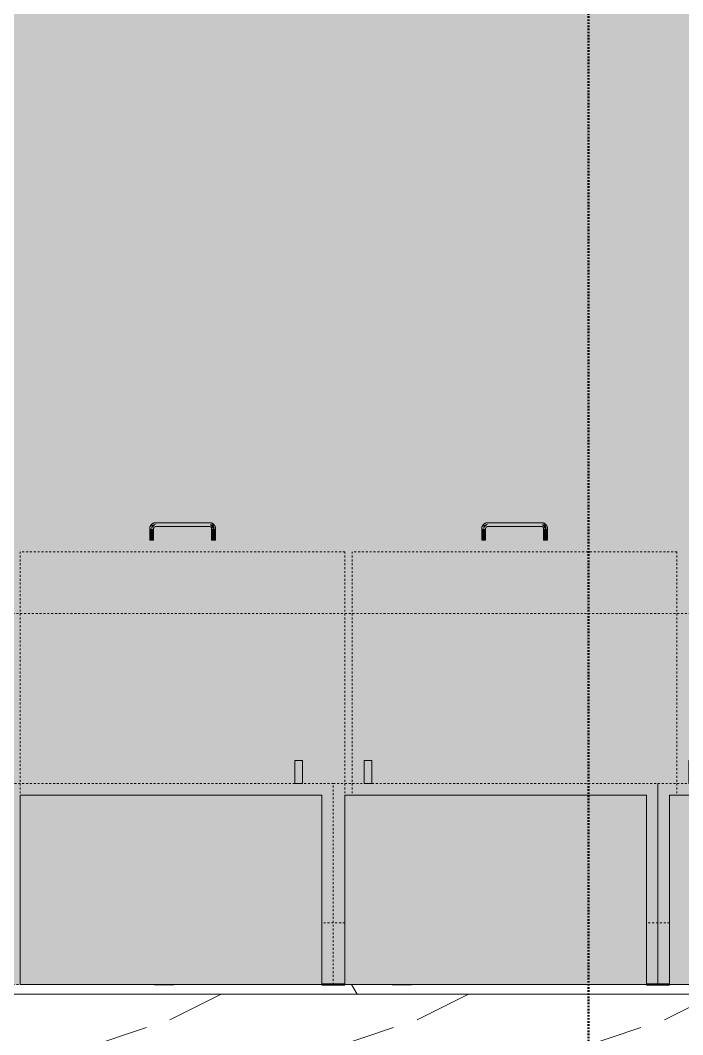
# Model space of a CAD drawing. Header units: inches. Extents: x -4218 to -1814, y 9706 to 12426.
# Drawn here: x -2136 to -2093.2, y 11854.7 to 11920.3 of the extents above; entities that cross this region are included whole.
import ezdxf

# ---------------------------------------------------------------- set-up
doc = ezdxf.new("R2010")
doc.units = ezdxf.units.IN
doc.header["$MEASUREMENT"] = 0
doc.linetypes.add('Dash', pattern=[0.25, 0.125, -0.125])
doc.linetypes.add('Dash 1_16_', pattern=[0.125, 0.0625, -0.0625])
for name, color, linetype, lineweight in [('0-1', 7, 'Continuous', 5), ('0-2', 10, 'Continuous', 13), ('A-AREA-PATT-2', 9, 'Continuous', 9), ('A-WALL-2', 250, 'Continuous', 50), ('A-WALL-3', 10, 'Continuous', 13), ('A-WALL-PATT-1', 7, 'Continuous', 9), ('A-WALL-PATT-2', 253, 'Continuous', 9), ('C-PROP-LINE-2', 91, 'Dash 1_16_', 50), ('Q-CASE', 31, 'Continuous', 9), ('Q-CASE-1', 9, 'Continuous', 9), ('Q-CASE-3', 7, 'Continuous', 9), ('Q-CASE-4', 7, 'Dash', 9), ('Q-CASE-HDLN-1', 7, 'Dash', 9), ('Q-CASE-HDLN-2', 31, 'Continuous', 9)]:
    doc.layers.add(name, color=color, linetype=linetype, lineweight=lineweight)

# ---------------------------------------------------------------- blocks, each defined once
blk = doc.blocks.new('OD_CW_Countertop - OD_CW_Countertop-2374979-FLOOR PLAN - 3RD FLOOR')
at = {"layer": 'Q-CASE-HDLN-1'}
blk.add_line((67.238, 0), (126.965, 0), dxfattribs=at)
blk = doc.blocks.new('Drawer_Base_Cabinet_3_drawer_12205 - 21_-V114-FLOOR PLAN - 3RD FLOOR')
at = {"layer": 'Q-CASE'}
for points in [[(-1.262, 25.5), (-1.012, 25.75), (-1.012, 25.813), (-1.286, 25.72), (-1.295, 25.5)], [(-1.012, 25.625), (2.488, 25.662), (2.488, 25.875), (-1.012, 25.838), (-1.012, 25.629)], [(2.738, 25.5), (2.8, 25.5), (2.738, 25.768), (2.488, 25.782), (2.516, 25.717), (2.705, 25.5)], [(-1.351, 24.75), (-1.142, 24.75), (-1.174, 25.5), (-1.383, 25.5), (-1.371, 24.75)], [(2.858, 24.75), (2.826, 25.5), (2.617, 25.5), (2.649, 24.75), (2.846, 24.75)]]:
    blk.add_hatch(color=256, dxfattribs=at).paths.add_polyline_path(points, flags=0)
at = {"layer": 'Q-CASE-HDLN-1'}
for p, q in [((11.238, 24), (-9.762, 24)), ((-9.762, 24), (-9.762, 8.25)), ((11.238, 24), (11.238, 8.25)), ((11.238, 0), (9.738, 0))]:
    blk.add_line(p, q, dxfattribs=at)
at = {"layer": 'Q-CASE-HDLN-2'}
for p, q in [((2.488, 25.875), (-1.012, 25.875)), ((-1.012, 25.625), (2.488, 25.625)), ((-1.387, 25.5), (-1.387, 24.75)), ((-1.387, 25.5), (-1.387, 24.75)), ((-1.387, 25.5), (-1.387, 24.75)), ((-1.137, 24.75), (-1.137, 25.5)), ((-1.137, 24.75), (-1.137, 25.5)), ((-1.137, 24.75), (-1.137, 25.5)), ((2.613, 25.5), (2.613, 24.75)), ((2.613, 25.5), (2.613, 24.75)), ((2.613, 25.5), (2.613, 24.75)), ((2.863, 24.75), (2.863, 25.5)), ((2.863, 24.75), (2.863, 25.5)), ((2.863, 24.75), (2.863, 25.5)), ((-1.387, 24.75), (-1.383, 24.75)), ((-1.383, 24.75), (-1.387, 24.75)), ((-1.387, 24.75), (-1.383, 24.75)), ((-1.383, 24.75), (-1.387, 24.75)), ((-1.387, 24.75), (-1.383, 24.75)), ((-1.137, 24.75), (-1.387, 24.75)), ((-1.142, 24.75), (-1.137, 24.75)), ((-1.137, 24.75), (-1.142, 24.75)), ((-1.142, 24.75), (-1.137, 24.75)), ((-1.137, 24.75), (-1.142, 24.75)), ((-1.142, 24.75), (-1.137, 24.75)), ((2.617, 24.75), (2.613, 24.75)), ((2.613, 24.75), (2.617, 24.75)), ((2.617, 24.75), (2.613, 24.75)), ((2.613, 24.75), (2.617, 24.75)), ((2.863, 24.75), (2.613, 24.75)), ((2.613, 24.75), (2.617, 24.75)), ((2.863, 24.75), (2.858, 24.75)), ((2.858, 24.75), (2.863, 24.75)), ((2.863, 24.75), (2.858, 24.75)), ((2.858, 24.75), (2.863, 24.75)), ((2.858, 24.75), (2.863, 24.75))]:
    blk.add_line(p, q, dxfattribs=at)
at = {"layer": 'Q-CASE-HDLN-2', "flags": 128}
for points in [[(-1.012, 25.875), (-1.027, 25.875), (-1.042, 25.874), (-1.057, 25.872), (-1.072, 25.87), (-1.087, 25.868), (-1.101, 25.864), (-1.116, 25.86), (-1.13, 25.856), (-1.144, 25.851), (-1.158, 25.845), (-1.172, 25.839), (-1.185, 25.833), (-1.199, 25.825), (-1.211, 25.818), (-1.224, 25.81), (-1.236, 25.801), (-1.248, 25.792), (-1.26, 25.782), (-1.271, 25.772), (-1.281, 25.761), (-1.292, 25.75), (-1.301, 25.739), (-1.311, 25.727), (-1.319, 25.715), (-1.328, 25.703), (-1.336, 25.69), (-1.343, 25.677), (-1.35, 25.663), (-1.356, 25.65), (-1.362, 25.636), (-1.367, 25.622), (-1.372, 25.608), (-1.376, 25.593), (-1.379, 25.578), (-1.382, 25.564), (-1.384, 25.549), (-1.386, 25.534), (-1.387, 25.519), (-1.387, 25.504), (-1.387, 25.5)], [(-1.292, 25.75), (-1.301, 25.739), (-1.311, 25.727), (-1.319, 25.715), (-1.328, 25.703), (-1.336, 25.69), (-1.343, 25.677), (-1.35, 25.663), (-1.356, 25.65), (-1.362, 25.636), (-1.367, 25.622), (-1.372, 25.608), (-1.376, 25.593), (-1.379, 25.578), (-1.382, 25.564), (-1.384, 25.549), (-1.386, 25.534), (-1.387, 25.519), (-1.387, 25.504), (-1.387, 25.5)], [(-1.292, 25.75), (-1.301, 25.739), (-1.311, 25.727), (-1.319, 25.715), (-1.328, 25.703), (-1.336, 25.69), (-1.343, 25.677), (-1.35, 25.663), (-1.356, 25.65), (-1.362, 25.636), (-1.367, 25.622), (-1.372, 25.608), (-1.376, 25.593), (-1.379, 25.578), (-1.382, 25.564), (-1.384, 25.549), (-1.386, 25.534), (-1.387, 25.519), (-1.387, 25.504), (-1.387, 25.5)], [(-1.012, 25.875), (-1.027, 25.875), (-1.042, 25.874), (-1.057, 25.872), (-1.072, 25.87), (-1.087, 25.868), (-1.101, 25.864), (-1.116, 25.86), (-1.13, 25.856), (-1.144, 25.851), (-1.158, 25.845), (-1.172, 25.839), (-1.185, 25.833), (-1.199, 25.825), (-1.211, 25.818), (-1.224, 25.81), (-1.236, 25.801), (-1.248, 25.792), (-1.26, 25.782), (-1.271, 25.772)], [(-1.012, 25.875), (-1.027, 25.875), (-1.042, 25.874), (-1.057, 25.872), (-1.072, 25.87), (-1.087, 25.868), (-1.101, 25.864), (-1.116, 25.86), (-1.13, 25.856), (-1.144, 25.851), (-1.158, 25.845), (-1.172, 25.839), (-1.185, 25.833), (-1.199, 25.825), (-1.211, 25.818), (-1.224, 25.81), (-1.236, 25.801), (-1.248, 25.792), (-1.26, 25.782), (-1.271, 25.772)], [(-1.137, 25.5), (-1.137, 25.505), (-1.137, 25.51), (-1.136, 25.515), (-1.136, 25.52), (-1.135, 25.525), (-1.134, 25.53), (-1.132, 25.535), (-1.131, 25.539), (-1.129, 25.544), (-1.127, 25.549), (-1.125, 25.553), (-1.123, 25.558), (-1.121, 25.562), (-1.118, 25.566), (-1.115, 25.571), (-1.113, 25.575), (-1.109, 25.579), (-1.106, 25.582), (-1.103, 25.586), (-1.099, 25.59), (-1.096, 25.593), (-1.092, 25.596), (-1.088, 25.599), (-1.084, 25.602), (-1.08, 25.605), (-1.076, 25.608), (-1.071, 25.61), (-1.067, 25.613), (-1.062, 25.615), (-1.058, 25.617), (-1.053, 25.618), (-1.048, 25.62), (-1.043, 25.621), (-1.038, 25.622), (-1.034, 25.623), (-1.029, 25.624), (-1.024, 25.624), (-1.019, 25.625), (-1.014, 25.625)], [(-1.137, 25.5), (-1.137, 25.505), (-1.137, 25.51), (-1.136, 25.515), (-1.136, 25.52), (-1.135, 25.525), (-1.134, 25.53), (-1.132, 25.535), (-1.131, 25.539), (-1.129, 25.544), (-1.127, 25.549), (-1.125, 25.553), (-1.123, 25.558), (-1.121, 25.562), (-1.118, 25.566), (-1.115, 25.571), (-1.113, 25.575), (-1.109, 25.579), (-1.106, 25.582), (-1.103, 25.586), (-1.099, 25.59), (-1.096, 25.593), (-1.092, 25.596), (-1.088, 25.599), (-1.084, 25.602), (-1.08, 25.605), (-1.076, 25.608), (-1.071, 25.61), (-1.067, 25.613), (-1.062, 25.615), (-1.058, 25.617), (-1.053, 25.618), (-1.048, 25.62), (-1.043, 25.621), (-1.038, 25.622), (-1.034, 25.623), (-1.029, 25.624), (-1.024, 25.624), (-1.019, 25.625), (-1.014, 25.625)], [(-1.137, 25.5), (-1.137, 25.505), (-1.137, 25.51), (-1.136, 25.515), (-1.136, 25.52), (-1.135, 25.525), (-1.134, 25.53), (-1.132, 25.535), (-1.131, 25.539), (-1.129, 25.544), (-1.127, 25.549), (-1.125, 25.553), (-1.123, 25.558), (-1.121, 25.562), (-1.118, 25.566), (-1.115, 25.571), (-1.113, 25.575), (-1.109, 25.579), (-1.106, 25.582), (-1.103, 25.586), (-1.099, 25.59), (-1.096, 25.593), (-1.092, 25.596), (-1.088, 25.599), (-1.084, 25.602), (-1.08, 25.605), (-1.076, 25.608), (-1.071, 25.61), (-1.067, 25.613), (-1.062, 25.615), (-1.058, 25.617), (-1.053, 25.618), (-1.048, 25.62), (-1.043, 25.621), (-1.038, 25.622), (-1.034, 25.623), (-1.029, 25.624), (-1.024, 25.624), (-1.019, 25.625), (-1.014, 25.625), (-1.012, 25.625)], [(2.738, 25.779), (2.727, 25.789), (2.715, 25.798), (2.703, 25.807), (2.69, 25.816), (2.678, 25.823), (2.664, 25.831), (2.651, 25.838), (2.637, 25.844), (2.624, 25.85), (2.61, 25.855), (2.595, 25.859), (2.581, 25.863), (2.566, 25.867), (2.551, 25.87), (2.537, 25.872), (2.522, 25.873), (2.507, 25.875), (2.492, 25.875), (2.488, 25.875)], [(2.738, 25.779), (2.727, 25.789), (2.715, 25.798), (2.703, 25.807), (2.69, 25.816), (2.678, 25.823), (2.664, 25.831), (2.651, 25.838), (2.637, 25.844), (2.624, 25.85), (2.61, 25.855), (2.595, 25.859), (2.581, 25.863), (2.566, 25.867), (2.551, 25.87), (2.537, 25.872), (2.522, 25.873), (2.507, 25.875), (2.492, 25.875), (2.488, 25.875)], [(2.863, 25.5), (2.862, 25.515), (2.862, 25.53), (2.86, 25.545), (2.858, 25.56), (2.855, 25.575), (2.852, 25.589), (2.848, 25.604), (2.844, 25.618), (2.839, 25.632), (2.833, 25.646), (2.827, 25.66), (2.82, 25.673), (2.813, 25.686), (2.805, 25.699), (2.797, 25.712), (2.788, 25.724), (2.779, 25.736), (2.77, 25.747), (2.76, 25.758), (2.749, 25.769), (2.738, 25.779), (2.727, 25.789), (2.715, 25.798), (2.703, 25.807), (2.69, 25.816), (2.678, 25.823), (2.664, 25.831), (2.651, 25.838), (2.637, 25.844), (2.624, 25.85), (2.61, 25.855), (2.595, 25.859), (2.581, 25.863), (2.566, 25.867), (2.551, 25.87), (2.537, 25.872), (2.522, 25.873), (2.507, 25.875), (2.492, 25.875), (2.488, 25.875)], [(2.488, 25.625), (2.493, 25.625), (2.498, 25.625), (2.503, 25.624), (2.508, 25.623), (2.513, 25.623), (2.517, 25.621), (2.522, 25.62), (2.527, 25.619), (2.532, 25.617), (2.536, 25.615), (2.541, 25.613), (2.545, 25.611), (2.55, 25.608), (2.554, 25.606), (2.558, 25.603), (2.562, 25.6), (2.566, 25.597), (2.57, 25.594), (2.574, 25.591), (2.577, 25.587), (2.581, 25.583), (2.584, 25.58), (2.587, 25.576), (2.59, 25.572), (2.593, 25.568), (2.596, 25.563), (2.598, 25.559), (2.6, 25.554), (2.602, 25.55), (2.604, 25.545), (2.606, 25.541), (2.607, 25.536), (2.609, 25.531), (2.61, 25.526), (2.611, 25.521), (2.612, 25.516), (2.612, 25.511), (2.613, 25.506), (2.613, 25.501), (2.613, 25.5)], [(2.488, 25.625), (2.493, 25.625), (2.498, 25.625), (2.503, 25.624), (2.508, 25.623), (2.513, 25.623), (2.517, 25.621), (2.522, 25.62), (2.527, 25.619), (2.532, 25.617), (2.536, 25.615), (2.541, 25.613), (2.545, 25.611), (2.55, 25.608), (2.554, 25.606), (2.558, 25.603), (2.562, 25.6), (2.566, 25.597), (2.57, 25.594), (2.574, 25.591), (2.577, 25.587), (2.581, 25.583), (2.584, 25.58), (2.587, 25.576), (2.59, 25.572), (2.593, 25.568), (2.596, 25.563), (2.598, 25.559), (2.6, 25.554), (2.602, 25.55), (2.604, 25.545), (2.606, 25.541), (2.607, 25.536), (2.609, 25.531), (2.61, 25.526), (2.611, 25.521), (2.612, 25.516), (2.612, 25.511), (2.613, 25.506), (2.613, 25.501), (2.613, 25.5)], [(2.488, 25.625), (2.493, 25.625), (2.498, 25.625), (2.503, 25.624), (2.508, 25.623), (2.513, 25.623), (2.517, 25.621), (2.522, 25.62), (2.527, 25.619), (2.532, 25.617), (2.536, 25.615), (2.541, 25.613), (2.545, 25.611), (2.55, 25.608), (2.554, 25.606), (2.558, 25.603), (2.562, 25.6), (2.566, 25.597), (2.57, 25.594), (2.574, 25.591), (2.577, 25.587), (2.581, 25.583), (2.584, 25.58), (2.587, 25.576), (2.59, 25.572), (2.593, 25.568), (2.596, 25.563), (2.598, 25.559), (2.6, 25.554), (2.602, 25.55), (2.604, 25.545), (2.606, 25.541), (2.607, 25.536), (2.609, 25.531), (2.61, 25.526), (2.611, 25.521), (2.612, 25.516), (2.612, 25.511), (2.613, 25.506), (2.613, 25.501), (2.613, 25.5)], [(2.863, 25.5), (2.862, 25.515), (2.862, 25.53), (2.86, 25.545), (2.858, 25.56), (2.855, 25.575), (2.852, 25.589), (2.848, 25.604), (2.844, 25.618), (2.839, 25.632), (2.833, 25.646), (2.827, 25.66), (2.82, 25.673), (2.813, 25.686), (2.805, 25.699), (2.797, 25.712), (2.788, 25.724), (2.779, 25.736), (2.77, 25.747), (2.76, 25.758)], [(2.863, 25.5), (2.862, 25.515), (2.862, 25.53), (2.86, 25.545), (2.858, 25.56), (2.855, 25.575), (2.852, 25.589), (2.848, 25.604), (2.844, 25.618), (2.839, 25.632), (2.833, 25.646), (2.827, 25.66), (2.82, 25.673), (2.813, 25.686), (2.805, 25.699), (2.797, 25.712), (2.788, 25.724), (2.779, 25.736), (2.77, 25.747), (2.76, 25.758)]]:
    blk.add_lwpolyline(points, dxfattribs=at)
blk = doc.blocks.new('Drawer_Base_Cabinet_3_drawer_12205 - 21_-V116-FLOOR PLAN - 3RD FLOOR')
at = {"layer": 'Q-CASE'}
for points in [[(-1.262, 25.5), (-1.012, 25.75), (-1.012, 25.813), (-1.286, 25.72), (-1.295, 25.5)], [(2.488, 25.625), (2.488, 25.875), (-1.012, 25.838), (-1.012, 25.625), (-0.283, 25.625)], [(2.705, 25.5), (2.8, 25.5), (2.738, 25.768), (2.488, 25.782), (2.516, 25.717), (2.675, 25.535)], [(-1.2, 24.75), (-1.142, 24.75), (-1.174, 25.5), (-1.383, 25.5), (-1.351, 24.75), (-1.23, 24.75)], [(2.858, 24.75), (2.826, 25.5), (2.617, 25.5), (2.649, 24.75), (2.846, 24.75)]]:
    blk.add_hatch(color=256, dxfattribs=at).paths.add_polyline_path(points, flags=0)
at = {"layer": 'Q-CASE-HDLN-1'}
for p, q in [((11.238, 24), (-9.762, 24)), ((-9.762, 24), (-9.762, 8.25)), ((11.238, 24), (11.238, 8.25)), ((10.761, 0), (9.261, 0))]:
    blk.add_line(p, q, dxfattribs=at)
at = {"layer": 'Q-CASE-HDLN-2'}
for p, q in [((2.488, 25.875), (-1.012, 25.875)), ((-1.012, 25.625), (2.488, 25.625)), ((-1.387, 25.5), (-1.387, 24.75)), ((-1.387, 25.5), (-1.387, 24.75)), ((-1.387, 25.5), (-1.387, 24.75)), ((-1.137, 24.75), (-1.137, 25.5)), ((-1.137, 24.75), (-1.137, 25.5)), ((-1.137, 24.75), (-1.137, 25.5)), ((2.613, 25.5), (2.613, 24.75)), ((2.613, 25.5), (2.613, 24.75)), ((2.613, 25.5), (2.613, 24.75)), ((2.863, 24.75), (2.863, 25.5)), ((2.863, 24.75), (2.863, 25.5)), ((2.863, 24.75), (2.863, 25.5)), ((-1.387, 24.75), (-1.383, 24.75)), ((-1.383, 24.75), (-1.387, 24.75)), ((-1.387, 24.75), (-1.383, 24.75)), ((-1.383, 24.75), (-1.387, 24.75)), ((-1.387, 24.75), (-1.383, 24.75)), ((-1.137, 24.75), (-1.387, 24.75)), ((-1.142, 24.75), (-1.137, 24.75)), ((-1.137, 24.75), (-1.142, 24.75)), ((-1.142, 24.75), (-1.137, 24.75)), ((-1.137, 24.75), (-1.142, 24.75)), ((-1.142, 24.75), (-1.137, 24.75)), ((2.617, 24.75), (2.613, 24.75)), ((2.613, 24.75), (2.617, 24.75)), ((2.617, 24.75), (2.613, 24.75)), ((2.613, 24.75), (2.617, 24.75)), ((2.863, 24.75), (2.613, 24.75)), ((2.613, 24.75), (2.617, 24.75)), ((2.863, 24.75), (2.858, 24.75)), ((2.858, 24.75), (2.863, 24.75)), ((2.863, 24.75), (2.858, 24.75)), ((2.858, 24.75), (2.863, 24.75)), ((2.858, 24.75), (2.863, 24.75))]:
    blk.add_line(p, q, dxfattribs=at)
at = {"layer": 'Q-CASE-HDLN-2', "flags": 128}
for points in [[(-1.012, 25.875), (-1.027, 25.875), (-1.042, 25.874), (-1.057, 25.872), (-1.072, 25.87), (-1.087, 25.868), (-1.101, 25.864), (-1.116, 25.86), (-1.13, 25.856), (-1.144, 25.851), (-1.158, 25.845), (-1.172, 25.839), (-1.185, 25.833), (-1.199, 25.825), (-1.211, 25.818), (-1.224, 25.81), (-1.236, 25.801), (-1.248, 25.792), (-1.26, 25.782), (-1.271, 25.772), (-1.281, 25.761), (-1.292, 25.75), (-1.301, 25.739), (-1.311, 25.727), (-1.319, 25.715), (-1.328, 25.703), (-1.336, 25.69), (-1.343, 25.677), (-1.35, 25.663), (-1.356, 25.65), (-1.362, 25.636), (-1.367, 25.622), (-1.372, 25.608), (-1.376, 25.593), (-1.379, 25.578), (-1.382, 25.564), (-1.384, 25.549), (-1.386, 25.534), (-1.387, 25.519), (-1.387, 25.504), (-1.387, 25.5)], [(-1.292, 25.75), (-1.301, 25.739), (-1.311, 25.727), (-1.319, 25.715), (-1.328, 25.703), (-1.336, 25.69), (-1.343, 25.677), (-1.35, 25.663), (-1.356, 25.65), (-1.362, 25.636), (-1.367, 25.622), (-1.372, 25.608), (-1.376, 25.593), (-1.379, 25.578), (-1.382, 25.564), (-1.384, 25.549), (-1.386, 25.534), (-1.387, 25.519), (-1.387, 25.504), (-1.387, 25.5)], [(-1.292, 25.75), (-1.301, 25.739), (-1.311, 25.727), (-1.319, 25.715), (-1.328, 25.703), (-1.336, 25.69), (-1.343, 25.677), (-1.35, 25.663), (-1.356, 25.65), (-1.362, 25.636), (-1.367, 25.622), (-1.372, 25.608), (-1.376, 25.593), (-1.379, 25.578), (-1.382, 25.564), (-1.384, 25.549), (-1.386, 25.534), (-1.387, 25.519), (-1.387, 25.504), (-1.387, 25.5)], [(-1.012, 25.875), (-1.027, 25.875), (-1.042, 25.874), (-1.057, 25.872), (-1.072, 25.87), (-1.087, 25.868), (-1.101, 25.864), (-1.116, 25.86), (-1.13, 25.856), (-1.144, 25.851), (-1.158, 25.845), (-1.172, 25.839), (-1.185, 25.833), (-1.199, 25.825), (-1.211, 25.818), (-1.224, 25.81), (-1.236, 25.801), (-1.248, 25.792), (-1.26, 25.782), (-1.271, 25.772)], [(-1.012, 25.875), (-1.027, 25.875), (-1.042, 25.874), (-1.057, 25.872), (-1.072, 25.87), (-1.087, 25.868), (-1.101, 25.864), (-1.116, 25.86), (-1.13, 25.856), (-1.144, 25.851), (-1.158, 25.845), (-1.172, 25.839), (-1.185, 25.833), (-1.199, 25.825), (-1.211, 25.818), (-1.224, 25.81), (-1.236, 25.801), (-1.248, 25.792), (-1.26, 25.782), (-1.271, 25.772)], [(-1.137, 25.5), (-1.137, 25.505), (-1.137, 25.51), (-1.136, 25.515), (-1.136, 25.52), (-1.135, 25.525), (-1.134, 25.53), (-1.132, 25.535), (-1.131, 25.539), (-1.129, 25.544), (-1.127, 25.549), (-1.125, 25.553), (-1.123, 25.558), (-1.121, 25.562), (-1.118, 25.566), (-1.115, 25.571), (-1.113, 25.575), (-1.109, 25.579), (-1.106, 25.582), (-1.103, 25.586), (-1.099, 25.59), (-1.096, 25.593), (-1.092, 25.596), (-1.088, 25.599), (-1.084, 25.602), (-1.08, 25.605), (-1.076, 25.608), (-1.071, 25.61), (-1.067, 25.613), (-1.062, 25.615), (-1.058, 25.617), (-1.053, 25.618), (-1.048, 25.62), (-1.043, 25.621), (-1.038, 25.622), (-1.034, 25.623), (-1.029, 25.624), (-1.024, 25.624), (-1.019, 25.625), (-1.014, 25.625)], [(-1.137, 25.5), (-1.137, 25.505), (-1.137, 25.51), (-1.136, 25.515), (-1.136, 25.52), (-1.135, 25.525), (-1.134, 25.53), (-1.132, 25.535), (-1.131, 25.539), (-1.129, 25.544), (-1.127, 25.549), (-1.125, 25.553), (-1.123, 25.558), (-1.121, 25.562), (-1.118, 25.566), (-1.115, 25.571), (-1.113, 25.575), (-1.109, 25.579), (-1.106, 25.582), (-1.103, 25.586), (-1.099, 25.59), (-1.096, 25.593), (-1.092, 25.596), (-1.088, 25.599), (-1.084, 25.602), (-1.08, 25.605), (-1.076, 25.608), (-1.071, 25.61), (-1.067, 25.613), (-1.062, 25.615), (-1.058, 25.617), (-1.053, 25.618), (-1.048, 25.62), (-1.043, 25.621), (-1.038, 25.622), (-1.034, 25.623), (-1.029, 25.624), (-1.024, 25.624), (-1.019, 25.625), (-1.014, 25.625)], [(-1.137, 25.5), (-1.137, 25.505), (-1.137, 25.51), (-1.136, 25.515), (-1.136, 25.52), (-1.135, 25.525), (-1.134, 25.53), (-1.132, 25.535), (-1.131, 25.539), (-1.129, 25.544), (-1.127, 25.549), (-1.125, 25.553), (-1.123, 25.558), (-1.121, 25.562), (-1.118, 25.566), (-1.115, 25.571), (-1.113, 25.575), (-1.109, 25.579), (-1.106, 25.582), (-1.103, 25.586), (-1.099, 25.59), (-1.096, 25.593), (-1.092, 25.596), (-1.088, 25.599), (-1.084, 25.602), (-1.08, 25.605), (-1.076, 25.608), (-1.071, 25.61), (-1.067, 25.613), (-1.062, 25.615), (-1.058, 25.617), (-1.053, 25.618), (-1.048, 25.62), (-1.043, 25.621), (-1.038, 25.622), (-1.034, 25.623), (-1.029, 25.624), (-1.024, 25.624), (-1.019, 25.625), (-1.014, 25.625), (-1.012, 25.625)], [(2.738, 25.779), (2.727, 25.789), (2.715, 25.798), (2.703, 25.807), (2.69, 25.816), (2.678, 25.823), (2.664, 25.831), (2.651, 25.838), (2.637, 25.844), (2.624, 25.85), (2.61, 25.855), (2.595, 25.859), (2.581, 25.863), (2.566, 25.867), (2.551, 25.87), (2.537, 25.872), (2.522, 25.873), (2.507, 25.875), (2.492, 25.875), (2.488, 25.875)], [(2.738, 25.779), (2.727, 25.789), (2.715, 25.798), (2.703, 25.807), (2.69, 25.816), (2.678, 25.823), (2.664, 25.831), (2.651, 25.838), (2.637, 25.844), (2.624, 25.85), (2.61, 25.855), (2.595, 25.859), (2.581, 25.863), (2.566, 25.867), (2.551, 25.87), (2.537, 25.872), (2.522, 25.873), (2.507, 25.875), (2.492, 25.875), (2.488, 25.875)], [(2.863, 25.5), (2.862, 25.515), (2.862, 25.53), (2.86, 25.545), (2.858, 25.56), (2.855, 25.575), (2.852, 25.589), (2.848, 25.604), (2.844, 25.618), (2.839, 25.632), (2.833, 25.646), (2.827, 25.66), (2.82, 25.673), (2.813, 25.686), (2.805, 25.699), (2.797, 25.712), (2.788, 25.724), (2.779, 25.736), (2.77, 25.747), (2.76, 25.758), (2.749, 25.769), (2.738, 25.779), (2.727, 25.789), (2.715, 25.798), (2.703, 25.807), (2.69, 25.816), (2.678, 25.823), (2.664, 25.831), (2.651, 25.838), (2.637, 25.844), (2.624, 25.85), (2.61, 25.855), (2.595, 25.859), (2.581, 25.863), (2.566, 25.867), (2.551, 25.87), (2.537, 25.872), (2.522, 25.873), (2.507, 25.875), (2.492, 25.875), (2.488, 25.875)], [(2.488, 25.625), (2.493, 25.625), (2.498, 25.625), (2.503, 25.624), (2.508, 25.623), (2.513, 25.623), (2.517, 25.621), (2.522, 25.62), (2.527, 25.619), (2.532, 25.617), (2.536, 25.615), (2.541, 25.613), (2.545, 25.611), (2.55, 25.608), (2.554, 25.606), (2.558, 25.603), (2.562, 25.6), (2.566, 25.597), (2.57, 25.594), (2.574, 25.591), (2.577, 25.587), (2.581, 25.583), (2.584, 25.58), (2.587, 25.576), (2.59, 25.572), (2.593, 25.568), (2.596, 25.563), (2.598, 25.559), (2.6, 25.554), (2.602, 25.55), (2.604, 25.545), (2.606, 25.541), (2.607, 25.536), (2.609, 25.531), (2.61, 25.526), (2.611, 25.521), (2.612, 25.516), (2.612, 25.511), (2.613, 25.506), (2.613, 25.501), (2.613, 25.5)], [(2.488, 25.625), (2.493, 25.625), (2.498, 25.625), (2.503, 25.624), (2.508, 25.623), (2.513, 25.623), (2.517, 25.621), (2.522, 25.62), (2.527, 25.619), (2.532, 25.617), (2.536, 25.615), (2.541, 25.613), (2.545, 25.611), (2.55, 25.608), (2.554, 25.606), (2.558, 25.603), (2.562, 25.6), (2.566, 25.597), (2.57, 25.594), (2.574, 25.591), (2.577, 25.587), (2.581, 25.583), (2.584, 25.58), (2.587, 25.576), (2.59, 25.572), (2.593, 25.568), (2.596, 25.563), (2.598, 25.559), (2.6, 25.554), (2.602, 25.55), (2.604, 25.545), (2.606, 25.541), (2.607, 25.536), (2.609, 25.531), (2.61, 25.526), (2.611, 25.521), (2.612, 25.516), (2.612, 25.511), (2.613, 25.506), (2.613, 25.501), (2.613, 25.5)], [(2.488, 25.625), (2.493, 25.625), (2.498, 25.625), (2.503, 25.624), (2.508, 25.623), (2.513, 25.623), (2.517, 25.621), (2.522, 25.62), (2.527, 25.619), (2.532, 25.617), (2.536, 25.615), (2.541, 25.613), (2.545, 25.611), (2.55, 25.608), (2.554, 25.606), (2.558, 25.603), (2.562, 25.6), (2.566, 25.597), (2.57, 25.594), (2.574, 25.591), (2.577, 25.587), (2.581, 25.583), (2.584, 25.58), (2.587, 25.576), (2.59, 25.572), (2.593, 25.568), (2.596, 25.563), (2.598, 25.559), (2.6, 25.554), (2.602, 25.55), (2.604, 25.545), (2.606, 25.541), (2.607, 25.536), (2.609, 25.531), (2.61, 25.526), (2.611, 25.521), (2.612, 25.516), (2.612, 25.511), (2.613, 25.506), (2.613, 25.501), (2.613, 25.5)], [(2.863, 25.5), (2.862, 25.515), (2.862, 25.53), (2.86, 25.545), (2.858, 25.56), (2.855, 25.575), (2.852, 25.589), (2.848, 25.604), (2.844, 25.618), (2.839, 25.632), (2.833, 25.646), (2.827, 25.66), (2.82, 25.673), (2.813, 25.686), (2.805, 25.699), (2.797, 25.712), (2.788, 25.724), (2.779, 25.736), (2.77, 25.747), (2.76, 25.758)], [(2.863, 25.5), (2.862, 25.515), (2.862, 25.53), (2.86, 25.545), (2.858, 25.56), (2.855, 25.575), (2.852, 25.589), (2.848, 25.604), (2.844, 25.618), (2.839, 25.632), (2.833, 25.646), (2.827, 25.66), (2.82, 25.673), (2.813, 25.686), (2.805, 25.699), (2.797, 25.712), (2.788, 25.724), (2.779, 25.736), (2.77, 25.747), (2.76, 25.758)]]:
    blk.add_lwpolyline(points, dxfattribs=at)
blk = doc.blocks.new('300 Series Wall Hung Cabinet_301 - 21_-2351003-FLOOR PLAN - 3RD FLOOR')
at = {"layer": 'Q-CASE-1'}
for points in [[(-8.5, 13.188), (-8.012, 13.188), (-8.012, 14.687), (-8.5, 14.687)], [(-9.75, 0.187), (9.75, 0.187), (9.75, 12.438), (-9.75, 12.438), (-9.75, 8.425)]]:
    blk.add_hatch(color=256, dxfattribs=at).paths.add_polyline_path(points, flags=0)
at = {"layer": 'Q-CASE-3'}
for p, q in [((-8.012, 14.687), (-8.5, 14.687)), ((-8.5, 14.687), (-8.5, 13.188)), ((-8.012, 13.188), (-8.012, 14.687)), ((-8.012, 13.188), (-8.5, 13.188)), ((9.75, 12.438), (-9.75, 12.438)), ((-9.75, 12.438), (-9.75, 0.187)), ((9.75, 0.187), (9.75, 12.438)), ((-9.75, 0.187), (9.75, 0.187))]:
    blk.add_line(p, q, dxfattribs=at)
at = {"layer": 'Q-CASE-4'}
for p, q in [((-10.5, 0.187), (-10.5, 13.188)), ((-10.5, 13.188), (10.5, 13.188)), ((10.5, 13.188), (10.5, 0.187)), ((10.5, 0.187), (-10.5, 0.187))]:
    blk.add_line(p, q, dxfattribs=at)
blk = doc.blocks.new('300 Series Wall Hung Cabinet_301 - 21_-2320712-FLOOR PLAN - 3RD FLOOR')
at = {"layer": 'Q-CASE-1'}
for points in [[(-9.75, -2.375), (-9.75, -14.625), (9.75, -14.625), (9.75, -2.375)], [(-8.5, -15.375), (-8.5, -16.874), (-8.012, -16.874), (-8.012, -15.375)]]:
    blk.add_hatch(color=256, dxfattribs=at).paths.add_polyline_path(points, flags=0)
at = {"layer": 'Q-CASE-3'}
for p, q in [((9.75, -2.375), (-9.75, -2.375)), ((-9.75, -2.375), (-9.75, -14.625)), ((9.75, -14.625), (9.75, -2.375)), ((-9.75, -14.625), (9.75, -14.625)), ((-8.5, -15.375), (-8.012, -15.375)), ((-8.5, -15.375), (-8.5, -16.874)), ((-8.012, -16.874), (-8.012, -15.375)), ((-8.5, -16.874), (-8.012, -16.874))]:
    blk.add_line(p, q, dxfattribs=at)
at = {"layer": 'Q-CASE-4'}
for p, q in [((10.5, -2.375), (-10.5, -2.375)), ((-10.5, -2.375), (-10.5, -15.375)), ((10.5, -15.375), (10.5, -2.375)), ((-10.5, -15.375), (10.5, -15.375))]:
    blk.add_line(p, q, dxfattribs=at)
blk = doc.blocks.new('300 Series Wall Hung Cabinet_301 - 18_-2356570-FLOOR PLAN - 3RD FLOOR')
at = {"layer": 'Q-CASE-1'}
for points in [[(-7, 14.687), (-7, 13.188), (-6.512, 13.188), (-6.512, 14.687)], [(-8.25, 12.438), (-8.25, 0.187), (8.25, 0.187), (8.25, 12.438), (-4.25, 12.438)]]:
    blk.add_hatch(color=256, dxfattribs=at).paths.add_polyline_path(points, flags=0)
at = {"layer": 'Q-CASE-3'}
for p, q in [((-6.512, 14.687), (-7, 14.687)), ((-7, 14.687), (-7, 13.188)), ((-6.512, 13.188), (-6.512, 14.687)), ((-6.512, 13.188), (-7, 13.188)), ((8.25, 12.438), (-8.25, 12.438)), ((-8.25, 12.438), (-8.25, 0.187)), ((8.25, 0.187), (8.25, 12.438)), ((-8.25, 0.187), (8.25, 0.187))]:
    blk.add_line(p, q, dxfattribs=at)
at = {"layer": 'Q-CASE-4'}
for p, q in [((-9, 0.187), (-9, 13.188)), ((-9, 13.188), (9, 13.188)), ((9, 13.188), (9, 0.187)), ((9, 0.187), (-9, 0.187))]:
    blk.add_line(p, q, dxfattribs=at)
blk = doc.blocks.new('CTR - 1st Phase - Unit Layouts_rvt-1-FLOOR PLAN - 3RD FLOOR')
at = {"layer": 'A-WALL-PATT-1'}
h = blk.add_hatch(dxfattribs=at)
h.set_pattern_fill('FP_1', color=256, style=0, pattern_type=2)
h.set_pattern_definition([(0, (0, 0), (30.72, 7.68), [1.267, -21.773, 1.267, -21.773, -122.88]), (0, (0, 0), (30.72, 7.68), [-46.08, 1.267, -44.813, 1.267, -21.773, -53.76]), (0, (0, 0), (30.72, 7.68), [-115.2, 1.267, -14.093, 1.267, -37.133]), (120, (11.52, 3.84), (-22.011075, 22.7643004), [1.267, -21.773, 1.267, -21.773, -122.88]), (120, (11.52, 3.84), (-22.011075, 22.7643004), [-46.08, 1.267, -44.813, 1.267, -21.773, -53.76]), (120, (11.52, 3.84), (-22.011075, 22.7643004), [-115.2, 1.267, -14.093, 1.267, -37.133]), (240, (15.36, 19.2), (-8.708925, -30.4443004), [1.267, -21.773, 1.267, -21.773, -122.88]), (240, (15.36, 19.2), (-8.708925, -30.4443004), [-46.08, 1.267, -44.813, 1.267, -21.773, -53.76]), (240, (15.36, 19.2), (-8.708925, -30.4443004), [-115.2, 1.267, -14.093, 1.267, -37.133])])
h.paths.add_polyline_path([(-2268.676, 11857.33), (-2242.901, 11857.33), (-2242.901, 11857.955), (-2268.051, 11857.955)], flags=0)
h.paths.add_polyline_path([(-2113.512, 11857.33), (-2076.174, 11857.33), (-2076.174, 11857.955), (-2239.401, 11857.955), (-2239.401, 11857.33), (-2115.026, 11857.33)], flags=0)
at = {"layer": 'A-WALL-PATT-2'}
h = blk.add_hatch(dxfattribs=at)
h.set_pattern_fill('FP_2', color=256, style=0, pattern_type=2)
h.set_pattern_definition([(216.87, (6.397, 15.994), (47.9809429, 31.9870857), [7.997, -71.971]), (206.565, (15.994, 11.196), (-15.993714, -15.9941327), [17.881, -17.881]), (198.435, (15.994, 3.199), (-31.9867405, -15.9938803), [10.115, -40.461])])
h.paths.add_polyline_path([(-2271.292, 11853.83), (-2076.174, 11853.83), (-2076.174, 11857.33), (-2267.792, 11857.33)], flags=0)
at = {"layer": 'A-WALL-2'}
for p, q in [((-2115.026, 11857.955), (-2116.526, 11857.955)), ((-2094.026, 11857.955), (-2095.526, 11857.955))]:
    blk.add_line(p, q, dxfattribs=at)
at = {"layer": 'A-WALL-3'}
blk.add_line((-2239.401, 11857.33), (-2076.174, 11857.33), dxfattribs=at)
at = {"layer": '0-2'}
for name, p in [('Drawer_Base_Cabinet_3_drawer_12205 - 21_-V114-FLOOR PLAN - 3RD FLOOR', (-2126.263, 11861.955)), ('Drawer_Base_Cabinet_3_drawer_12205 - 21_-V116-FLOOR PLAN - 3RD FLOOR', (-2104.786, 11861.955)), ('OD_CW_Countertop - OD_CW_Countertop-2374979-FLOOR PLAN - 3RD FLOOR', (-2203.763, 11881.955)), ('300 Series Wall Hung Cabinet_301 - 21_-2351003-FLOOR PLAN - 3RD FLOOR', (-2105.276, 11857.767)), ('300 Series Wall Hung Cabinet_301 - 18_-2356570-FLOOR PLAN - 3RD FLOOR', (-2085.776, 11857.767))]:
    blk.add_blockref(name, p, dxfattribs=at)
at = {"layer": '0-2', "rotation": 180}
blk.add_blockref('300 Series Wall Hung Cabinet_301 - 21_-2320712-FLOOR PLAN - 3RD FLOOR', (-2126.276, 11855.58), dxfattribs=at)
blk = doc.blocks.new('Family - ___-1870574-FLOOR PLAN - 3RD FLOOR')
at = {"layer": 'C-PROP-LINE-2'}
blk.add_line((-2099.262, 11277.289), (-2099.262, 12088.589), dxfattribs=at)

msp = doc.modelspace()

# ---------------------------------------------------------------- hatches: boundary and pattern name
at = {"layer": 'A-AREA-PATT-2'}
h = msp.add_hatch(color=256, dxfattribs=at)
h.paths.add_polyline_path([(-2484.20638, 11733.90108), (-2458.75054, 11759.35693), (-2457.5131, 11758.11949), (-2482.96894, 11732.66365)], flags=0)
h.paths.add_polyline_path([(-2344.23944, 11686.9894), (-2298.22277, 11686.9894), (-2298.22277, 11694.71562), (-2298.0958, 11695.68003), (-2297.72355, 11696.57873), (-2297.13139, 11697.35045), (-2296.35966, 11697.94262), (-2295.46097, 11698.31487), (-2294.42024, 11698.44184), (-2293.10821, 11698.44184), (-2293.45593, 11701.46562), (-2294.64768, 11702.46562), (-2295.21445, 11703.46562), (-2295.4824, 11704.46562), (-2295.6594, 11705.46942), (-2295.74655, 11706.46562), (-2295.57224, 11708.45801), (-2295.0343, 11710.46562), (-2294.30636, 11712.46562), (-2293.37375, 11714.46562), (-2291.98631, 11716.46562), (-2290.86434, 11717.53604), (-2290.12029, 11717.96562), (-2288.74655, 11718.46562), (-2287.74655, 11718.46562), (-2286.37281, 11717.96562), (-2285.50679, 11717.46562), (-2284.50679, 11716.46562), (-2283.11936, 11714.46562), (-2282.18674, 11712.46562), (-2281.4588, 11710.46562), (-2280.92086, 11708.45801), (-2280.74655, 11706.46562), (-2280.92086, 11704.97514), (-2281.0107, 11704.46562), (-2281.27865, 11703.46562), (-2281.84542, 11702.46562), (-2283.03717, 11701.46562), (-2283.38489, 11698.44184), (-2281.99655, 11698.44184), (-2281.03213, 11698.31487), (-2280.13344, 11697.94262), (-2279.36171, 11697.35045), (-2278.76955, 11696.57873), (-2278.3973, 11695.68003), (-2278.27033, 11694.71562), (-2278.27033, 11686.9894), (-2272.24655, 11686.9894), (-2272.24655, 11717.53604), (-2267.49655, 11717.53604), (-2267.49655, 11686.9894), (-2076.79874, 11686.9894), (-2076.79874, 11814.80491), (-2133.07461, 11814.80491), (-2133.07461, 11814.05491), (-2135.57461, 11814.05491), (-2135.57461, 11814.80491), (-2172.82461, 11814.80491), (-2172.82461, 11816.17991), (-2207.82461, 11816.17991), (-2207.82461, 11814.80491), (-2208.07461, 11814.80491), (-2208.07461, 11814.05491), (-2213.07461, 11814.05491), (-2213.07461, 11814.80491), (-2213.32461, 11814.80491), (-2213.32461, 11816.17991), (-2248.32461, 11816.17991), (-2248.32461, 11814.80491), (-2285.57461, 11814.80491), (-2285.57461, 11814.05491), (-2288.07461, 11814.05491), (-2288.07461, 11814.80491), (-2304.48338, 11814.80491), (-2306.37589, 11812.9124), (-2309.73465, 11816.27116), (-2268.0509, 11857.95491), (-2243.52574, 11857.95491), (-2243.52574, 11881.95491), (-2238.77574, 11881.95491), (-2238.77574, 11889.95491), (-2203.02574, 11889.95491), (-2203.02574, 11859.95491), (-2238.77574, 11859.95491), (-2238.77574, 11857.95491), (-2202.02574, 11857.95491), (-2202.02574, 11870.20491), (-2185.52574, 11870.20491), (-2185.52574, 11857.95491), (-2184.02574, 11857.95491), (-2184.02574, 11870.20491), (-2167.52574, 11870.20491), (-2167.52574, 11857.95491), (-2166.65763, 11857.95491), (-2166.65763, 11872.4431), (-2166.52574, 11872.4431), (-2166.53952, 11872.56121), (-2166.65763, 11872.56121), (-2166.65763, 11873.55425), (-2166.52574, 11873.55425), (-2166.52574, 11881.95491), (-2136.52574, 11881.95491), (-2136.52574, 11857.95491), (-2136.02574, 11857.95491), (-2136.02574, 11870.20491), (-2116.52574, 11870.20491), (-2116.52574, 11857.95491), (-2115.02574, 11857.95491), (-2115.02574, 11870.20491), (-2095.52574, 11870.20491), (-2095.52574, 11857.95491), (-2094.02574, 11857.95491), (-2094.02574, 11870.20491), (-2091.04874, 11870.20491), (-2091.04874, 11885.95491), (-2091.67374, 11885.99851), (-2091.67374, 11886.49798), (-2091.45736, 11886.54723), (-2091.29151, 11886.62028), (-2091.00922, 11886.65789), (-2090.92374, 11886.70491), (-2087.41948, 11886.70491), (-2087.38713, 11887.45491), (-2087.36124, 11887.45491), (-2087.3139, 11887.72007), (-2087.04874, 11887.7933), (-2087.04874, 11887.82991), (-2083.54874, 11887.7933), (-2083.54874, 11887.76741), (-2083.28086, 11887.70491), (-2083.21035, 11887.45491), (-2083.178, 11887.45491), (-2083.178, 11886.70491), (-2079.74426, 11886.67495), (-2079.61946, 11886.63107), (-2079.3437, 11886.5936), (-2079.15969, 11886.51045), (-2079.04874, 11886.45491), (-2079.04874, 11885.95491), (-2079.54874, 11885.95491), (-2079.54874, 11870.20491), (-2077.52574, 11870.20491), (-2077.52574, 11857.95491), (-2076.79874, 11857.95491), (-2076.79874, 12009.5769), (-2075.11124, 12009.5769), (-2075.11124, 12010.8894), (-2072.36124, 12010.8894), (-2072.36124, 12013.17143), (-2075.11124, 12013.17143), (-2075.11124, 12111.5894), (-2177.12374, 12111.5894), (-2177.12374, 12109.7144), (-2132.87076, 12109.7144), (-2132.87076, 12093.5894), (-2150.87076, 12093.5894), (-2150.87076, 12097.5894), (-2186.87076, 12097.5894), (-2186.87076, 12093.5894), (-2204.87076, 12093.5894), (-2204.87076, 12109.7144), (-2292.32374, 12109.7144), (-2292.32374, 11972.32991), (-2297.07374, 11972.32991), (-2297.07374, 12109.7144), (-2389.37374, 12109.7144), (-2389.37374, 11975.9644), (-2394.12374, 11975.9644), (-2394.12374, 12109.7144), (-2515.09874, 12109.7144), (-2515.09874, 12085.1519), (-2515.94874, 12085.1519), (-2515.94874, 11930.70491), (-2442.37374, 11930.70491), (-2442.37374, 11925.95491), (-2455.19874, 11925.95491), (-2455.19874, 11888.26279), (-2456.07374, 11888.26279), (-2456.07374, 11895.95491), (-2459.07374, 11895.95491), (-2459.07374, 11888.26279), (-2459.94874, 11888.26279), (-2459.94874, 11895.95491), (-2491.94874, 11895.95491), (-2491.94874, 11823.95491), (-2515.94874, 11823.95491), (-2515.94874, 11815.93113), (-2508.52252, 11815.93113), (-2507.5581, 11815.80416), (-2506.6594, 11815.43191), (-2505.88768, 11814.83975), (-2505.29551, 11814.06802), (-2504.92326, 11813.16933), (-2504.79629, 11812.20491), (-2504.79629, 11810.81657), (-2501.77252, 11811.16429), (-2500.77252, 11812.35604), (-2499.77252, 11812.92281), (-2498.77252, 11813.19076), (-2497.76871, 11813.36775), (-2496.77252, 11813.45491), (-2494.78013, 11813.2806), (-2492.77252, 11812.74266), (-2490.77252, 11812.01472), (-2488.77252, 11811.0821), (-2486.77252, 11809.69467), (-2485.77252, 11808.69467), (-2485.27252, 11807.82865), (-2484.77252, 11806.45491), (-2484.77252, 11805.45491), (-2485.27252, 11804.08117), (-2485.77252, 11803.21514), (-2486.77252, 11802.21514), (-2488.94876, 11800.74553), (-2490.77252, 11799.8951), (-2492.77252, 11799.16716), (-2494.78013, 11798.62922), (-2496.77252, 11798.45491), (-2498.26299, 11798.62922), (-2498.77252, 11798.71906), (-2499.77252, 11798.98701), (-2500.77252, 11799.55378), (-2501.83488, 11800.7527), (-2504.79629, 11801.09325), (-2504.79629, 11799.70491), (-2504.92326, 11798.74049), (-2505.29551, 11797.8418), (-2505.88768, 11797.07007), (-2506.6594, 11796.47791), (-2507.72494, 11796.08369), (-2508.52252, 11795.97869), (-2515.94874, 11795.97869), (-2515.94874, 11787.92242), (-2503.30993, 11775.28362), (-2506.66869, 11771.92486), (-2515.94874, 11781.20491), (-2515.94874, 11725.9894), (-2509.08863, 11725.9894), (-2492.69166, 11742.38637), (-2489.84085, 11739.53556), (-2482.06012, 11747.31629), (-2484.04127, 11749.29744), (-2480.68251, 11752.6562), (-2478.70136, 11750.67505), (-2447.96299, 11781.41342), (-2444.60423, 11778.05466), (-2486.48209, 11736.1768), (-2484.20638, 11733.90108), (-2485.5764, 11732.53106), (-2485.13446, 11732.08912), (-2486.59287, 11730.63072), (-2462.0209, 11706.05875), (-2460.5625, 11707.51716), (-2460.12056, 11707.07522), (-2458.75054, 11708.44524), (-2438.15555, 11687.85026), (-2429.26638, 11696.73942), (-2429.79671, 11697.26975), (-2428.02895, 11699.03752), (-2427.49862, 11698.50719), (-2427.32184, 11698.68397), (-2426.34957, 11697.71169), (-2401.60083, 11722.46043), (-2402.5731, 11723.4327), (-2376.23338, 11749.77243), (-2376.76371, 11750.30276), (-2374.99594, 11752.07053), (-2374.46561, 11751.5402), (-2335.19049, 11790.81531), (-2331.83173, 11787.45656), (-2334.71272, 11784.57557), (-2309.04818, 11758.91104), (-2267.49655, 11758.91104), (-2267.49655, 11753.53604), (-2272.24655, 11753.53604), (-2272.24655, 11754.16104), (-2311.0157, 11754.16104), (-2338.07147, 11781.21682), (-2364.94153, 11754.34676), (-2358.83911, 11748.24433), (-2358.83911, 11686.9894), (-2344.32463, 11686.9894)], flags=0)
h.paths.add_polyline_path([(-2427.58701, 11686.9894), (-2363.58911, 11686.9894), (-2363.58911, 11746.27682), (-2368.30029, 11750.988), (-2371.10685, 11748.18144), (-2370.57652, 11747.65111), (-2372.34429, 11745.88334), (-2372.87462, 11746.41367), (-2373.0514, 11746.2369), (-2375.43788, 11748.62338), (-2400.18662, 11723.87464), (-2399.21435, 11722.90237), (-2425.3773, 11696.73942), (-2423.96308, 11695.32521), (-2424.13986, 11695.14843), (-2423.60953, 11694.6181), (-2425.3773, 11692.85033), (-2425.90763, 11693.38066), (-2432.2989, 11686.9894), (-2428.02895, 11686.9894)], flags=0)
h.paths.add_polyline_path([(-2202.86006, 11687.25433), (-2202.86006, 11767.25433), (-2124.86006, 11767.25433), (-2124.86006, 11687.25433), (-2181.04601, 11687.25433)], flags=0)
h.paths.add_polyline_path([(-2223.7919, 11687.75433), (-2223.7919, 11705.75433), (-2205.7919, 11705.75433), (-2205.7919, 11687.75433)], flags=0)
h.paths.add_polyline_path([(-2121.86006, 11687.75433), (-2121.86006, 11705.75433), (-2103.86006, 11705.75433), (-2103.86006, 11687.75433), (-2113.51151, 11687.75433)], flags=0)
h.paths.add_polyline_path([(-2328.13959, 11689.8644), (-2341.82463, 11689.8644), (-2342.47168, 11689.94958), (-2343.07463, 11690.19933), (-2343.5924, 11690.59663), (-2343.98969, 11691.1144), (-2344.23944, 11691.71735), (-2344.32463, 11692.3644), (-2344.32463, 11703.86636), (-2344.21147, 11704.72587), (-2343.87972, 11705.5268), (-2343.35197, 11706.21457), (-2342.66419, 11706.74232), (-2341.82463, 11707.07916), (-2341.00376, 11707.18723), (-2328.13959, 11707.18723), (-2327.13959, 11707.02898), (-2326.38959, 11706.71832), (-2325.66472, 11706.1621), (-2325.1085, 11705.43723), (-2324.75885, 11704.5931), (-2324.63959, 11703.68723), (-2324.63959, 11692.3644), (-2324.72478, 11691.71735), (-2324.97453, 11691.1144), (-2325.37182, 11690.59663), (-2325.88959, 11690.19933), (-2326.49254, 11689.94958), (-2327.13959, 11689.8644)], flags=0)
h.paths.add_polyline_path([(-2408.94755, 11794.19356), (-2418.70644, 11803.95245), (-2419.14838, 11803.51051), (-2422.50714, 11806.86926), (-2422.0652, 11807.31121), (-2459.94874, 11845.19474), (-2459.94874, 11854.26279), (-2455.19874, 11854.26279), (-2455.19874, 11847.16226), (-2408.94755, 11800.91107), (-2352.29874, 11857.55988), (-2352.29874, 11925.95491), (-2408.37374, 11925.95491), (-2408.37374, 11926.82991), (-2372.37374, 11926.82991), (-2372.37374, 11929.82991), (-2408.37374, 11929.82991), (-2408.37374, 11930.70491), (-2394.12374, 11930.70491), (-2394.12374, 11939.9644), (-2389.37374, 11939.9644), (-2389.37374, 11930.70491), (-2297.07374, 11930.70491), (-2297.07374, 11936.32991), (-2292.32374, 11936.32991), (-2292.32374, 11910.81737), (-2295.72208, 11907.41903), (-2295.19175, 11906.8887), (-2296.95951, 11905.12093), (-2297.48984, 11905.65126), (-2297.66662, 11905.47449), (-2298.63889, 11906.44676), (-2319.14499, 11885.94066), (-2318.17272, 11884.96839), (-2340.2698, 11862.8713), (-2339.73947, 11862.34097), (-2341.50724, 11860.57321), (-2342.03757, 11861.10354), (-2408.50561, 11794.6355)], flags=0)
h.paths.add_polyline_path([(-2250.32461, 11816.17991), (-2250.32461, 11817.55491), (-2213.32461, 11817.55491), (-2213.32461, 11819.55491), (-2213.07461, 11819.55491), (-2213.07461, 11820.30491), (-2208.07461, 11820.30491), (-2208.07461, 11819.55491), (-2207.82461, 11819.55491), (-2207.82461, 11817.55491), (-2170.82461, 11817.55491), (-2170.82461, 11816.17991), (-2135.82461, 11816.17991), (-2135.82461, 11819.55491), (-2135.57461, 11819.55491), (-2135.57461, 11820.30491), (-2133.07461, 11820.30491), (-2133.07461, 11819.55491), (-2108.72374, 11819.55491), (-2108.72374, 11853.20491), (-2266.08338, 11853.20491), (-2299.73338, 11819.55491), (-2288.07461, 11819.55491), (-2288.07461, 11820.30491), (-2285.57461, 11820.30491), (-2285.57044, 11819.55491), (-2285.32461, 11819.55491), (-2285.32461, 11816.17991), (-2266.96727, 11816.17991)], flags=0)
h.paths.add_polyline_path([(-2103.97374, 11819.55491), (-2076.79874, 11819.55491), (-2076.79874, 11822.6519), (-2099.11124, 11822.6519), (-2099.11124, 11850.5269), (-2076.79874, 11850.5269), (-2076.79874, 11853.20491), (-2103.97374, 11853.20491), (-2103.97374, 11820.90727)], flags=0)
h.paths.add_polyline_path([(-2347.54874, 11862.30988), (-2345.39633, 11864.46229), (-2345.92666, 11864.99262), (-2344.15889, 11866.76039), (-2343.62856, 11866.23006), (-2343.45178, 11866.40684), (-2341.0653, 11864.02035), (-2320.5592, 11884.52645), (-2321.53147, 11885.49872), (-2299.61116, 11907.41903), (-2301.02538, 11908.83324), (-2300.8486, 11909.01002), (-2301.37893, 11909.54035), (-2299.61116, 11911.30812), (-2299.08083, 11910.77779), (-2297.07374, 11912.78488), (-2297.07374, 11925.95491), (-2347.54874, 11925.95491), (-2347.54874, 11862.78291)], flags=0)
h.paths.add_polyline_path([(-2117.77574, 11870.95491), (-2118.26418, 11870.95491), (-2118.26418, 11872.45416), (-2117.77574, 11872.45416), (-2117.77574, 11871.95536)], flags=0)
h.paths.add_polyline_path([(-2092.77574, 11870.95491), (-2092.77574, 11872.45416), (-2092.28729, 11872.45416), (-2092.28729, 11870.95491)], flags=0)
h.paths.add_polyline_path([(-2113.77574, 11870.95491), (-2113.77574, 11872.45416), (-2113.28729, 11872.45416), (-2113.28729, 11870.95491), (-2113.51151, 11870.95491)], flags=0)
h.paths.add_polyline_path([(-2182.77574, 11870.95491), (-2182.77574, 11872.45416), (-2182.28729, 11872.45416), (-2182.28729, 11870.95491)], flags=0)
h.paths.add_polyline_path([(-2186.77574, 11870.95491), (-2187.26418, 11870.95491), (-2187.26418, 11872.45416), (-2186.77574, 11872.45416), (-2186.77574, 11871.95536)], flags=0)
h.paths.add_polyline_path([(-2188.905, 11886.70491), (-2189.14648, 11886.70491), (-2189.11413, 11887.45491), (-2189.08824, 11887.48954), (-2189.27574, 11887.64241), (-2189.27574, 11887.57991), (-2192.77574, 11887.61652), (-2192.81037, 11887.64241), (-2192.96324, 11887.45491), (-2192.905, 11887.45491), (-2192.93735, 11886.70491), (-2193.14648, 11886.70491), (-2193.11413, 11887.45491), (-2193.08824, 11887.45491), (-2193.0409, 11887.72007), (-2192.77574, 11887.7933), (-2192.77574, 11887.82991), (-2189.27574, 11887.7933), (-2189.27574, 11887.76741), (-2189.00787, 11887.70491), (-2188.93735, 11887.45491), (-2188.905, 11887.45491), (-2188.905, 11887.35708)], flags=0)
h.paths.add_polyline_path([(-2123.43735, 11886.70491), (-2123.64648, 11886.70491), (-2123.61413, 11887.45491), (-2123.58824, 11887.48954), (-2123.77574, 11887.64241), (-2123.77574, 11887.57991), (-2127.27574, 11887.61652), (-2127.31037, 11887.64241), (-2127.46324, 11887.45491), (-2127.405, 11887.45491), (-2127.43735, 11886.70491), (-2127.64648, 11886.70491), (-2127.61413, 11887.45491), (-2127.58824, 11887.45491), (-2127.5409, 11887.72007), (-2127.27574, 11887.7933), (-2127.27574, 11887.82991), (-2123.77574, 11887.7933), (-2123.77574, 11887.76741), (-2123.50787, 11887.70491), (-2123.43735, 11887.45491), (-2123.405, 11887.45491), (-2123.41749, 11886.70491)], flags=0)
h.paths.add_polyline_path([(-2102.16948, 11886.70491), (-2102.13713, 11887.45491), (-2102.11124, 11887.48954), (-2102.29874, 11887.64241), (-2102.29874, 11887.57991), (-2105.79874, 11887.61652), (-2105.83337, 11887.64241), (-2105.98624, 11887.45491), (-2105.928, 11887.45491), (-2105.96035, 11886.70491), (-2106.16948, 11886.70491), (-2106.13713, 11887.45491), (-2106.11124, 11887.45491), (-2106.0639, 11887.72007), (-2105.79874, 11887.7933), (-2105.79874, 11887.82991), (-2102.29874, 11887.7933), (-2102.29874, 11887.76741), (-2102.03086, 11887.70491), (-2101.96035, 11887.45491), (-2101.928, 11887.45491), (-2101.96035, 11886.70491), (-2102.15699, 11886.70491)], flags=0)
h.paths.add_polyline_path([(-2083.96516, 11886.70491), (-2083.41948, 11886.73869), (-2083.38713, 11887.45491), (-2083.36124, 11887.48954), (-2083.54874, 11887.64241), (-2083.54874, 11887.57991), (-2087.04874, 11887.61652), (-2087.08337, 11887.64241), (-2087.23624, 11887.45491), (-2087.178, 11887.45491), (-2087.178, 11886.70491), (-2086.07562, 11886.70491)], flags=0)
h.paths.add_polyline_path([(-2326.31572, 11887.36372), (-2344.7005, 11905.74849), (-2327.02283, 11923.42616), (-2308.63805, 11905.04139), (-2321.53147, 11892.14797)], flags=0)
h.paths.add_polyline_path([(-2187.45939, 11927.07991), (-2187.45939, 11927.32991), (-2188.04994, 11927.32991), (-2188.04994, 11927.07991), (-2188.64049, 11927.07991), (-2188.64049, 11927.32991), (-2189.23104, 11927.32991), (-2189.23104, 11927.07991), (-2189.8216, 11927.07991), (-2189.8216, 11927.32991), (-2190.41215, 11927.32991), (-2190.41215, 11927.07991), (-2191.0027, 11927.07991), (-2191.0027, 11927.32991), (-2200.36019, 11927.32991), (-2200.39373, 11927.07991), (-2202.32869, 11927.07991), (-2202.32869, 11927.32991), (-2206.05979, 11927.32991), (-2206.05979, 11927.57991), (-2207.00683, 11927.58662), (-2207.15273, 11927.77676), (-2207.15273, 11953.95491), (-2249.65273, 11953.95491), (-2249.65273, 11959.32991), (-2113.65273, 11959.32991), (-2113.65273, 11953.95491), (-2148.15273, 11953.95491), (-2148.15273, 11929.95491), (-2148.90273, 11929.95491), (-2148.90273, 11929.45491), (-2162.77773, 11929.45491), (-2162.77773, 11928.95491), (-2163.27773, 11928.95491), (-2163.27773, 11929.45491), (-2164.27773, 11929.45491), (-2164.27773, 11929.95491), (-2165.02773, 11929.95491), (-2165.02773, 11929.45491), (-2166.02773, 11929.45491), (-2166.02773, 11928.95491), (-2166.52773, 11928.95491), (-2166.52773, 11929.45491), (-2180.40273, 11929.45491), (-2180.40273, 11929.95491), (-2181.15273, 11929.95491), (-2181.15273, 11953.95491), (-2183.15273, 11953.95491), (-2183.17479, 11927.72351), (-2183.21039, 11927.63757), (-2183.34958, 11927.57991), (-2184.24567, 11927.55883), (-2184.24567, 11927.32991), (-2186.86884, 11927.32991), (-2186.86884, 11927.07991)], flags=0)
h.paths.add_polyline_path([(-2119.50527, 11928.07991), (-2122.90273, 11928.11652), (-2122.90273, 11928.14241), (-2123.17202, 11928.21282), (-2123.24112, 11928.45491), (-2123.27347, 11928.45491), (-2123.24112, 11929.20491), (-2123.03199, 11929.20491), (-2123.06435, 11928.45491), (-2123.09023, 11928.42028), (-2122.90273, 11928.26741), (-2122.90273, 11928.32991), (-2119.40273, 11928.2933), (-2119.3681, 11928.26741), (-2119.21523, 11928.45491), (-2119.27347, 11928.45491), (-2119.24112, 11929.20491), (-2119.03199, 11929.20491), (-2119.06435, 11928.45491), (-2119.09023, 11928.45491), (-2119.13757, 11928.18974), (-2119.40273, 11928.11652), (-2119.40273, 11928.07991)], flags=0)
h.paths.add_polyline_path([(-2138.83694, 11928.07991), (-2139.40273, 11928.11652), (-2139.40273, 11928.14241), (-2139.67202, 11928.21282), (-2139.74112, 11928.45491), (-2139.77347, 11928.45491), (-2139.74112, 11929.20491), (-2139.53199, 11929.20491), (-2139.56435, 11928.45491), (-2139.59023, 11928.42028), (-2139.40273, 11928.26741), (-2139.40273, 11928.32991), (-2135.90273, 11928.2933), (-2135.8681, 11928.26741), (-2135.71523, 11928.45491), (-2135.77347, 11928.45491), (-2135.74112, 11929.20491), (-2135.53199, 11929.20491), (-2135.56435, 11928.45491), (-2135.59023, 11928.45491), (-2135.63757, 11928.18974), (-2135.90273, 11928.11652), (-2135.90273, 11928.07991), (-2136.00527, 11928.07991)], flags=0)
h.paths.add_polyline_path([(-2219.55262, 11928.07991), (-2219.90273, 11928.11652), (-2219.90273, 11928.14241), (-2220.17202, 11928.21282), (-2220.24112, 11928.45491), (-2220.27347, 11928.45491), (-2220.24112, 11929.20491), (-2220.03199, 11929.20491), (-2220.06435, 11928.45491), (-2220.09023, 11928.42028), (-2219.90273, 11928.26741), (-2219.90273, 11928.32991), (-2216.40273, 11928.2933), (-2216.3681, 11928.26741), (-2216.21523, 11928.45491), (-2216.27347, 11928.45491), (-2216.24112, 11929.20491), (-2216.03199, 11929.20491), (-2216.06435, 11928.45491), (-2216.09023, 11928.45491), (-2216.13757, 11928.18974), (-2216.40273, 11928.11652), (-2216.40273, 11928.07991), (-2216.50527, 11928.07991)], flags=0)
h.paths.add_polyline_path([(-2237.50527, 11928.07991), (-2240.90273, 11928.11652), (-2240.90273, 11928.14241), (-2241.17202, 11928.21282), (-2241.24112, 11928.45491), (-2241.27347, 11928.45491), (-2241.24112, 11929.20491), (-2241.03199, 11929.20491), (-2241.06435, 11928.45491), (-2241.09023, 11928.42028), (-2240.90273, 11928.26741), (-2240.90273, 11928.32991), (-2237.40273, 11928.2933), (-2237.3681, 11928.26741), (-2237.21523, 11928.45491), (-2237.27347, 11928.45491), (-2237.24112, 11929.20491), (-2237.03199, 11929.20491), (-2237.06435, 11928.45491), (-2237.09023, 11928.45491), (-2237.13757, 11928.18974), (-2237.40273, 11928.11652), (-2237.40273, 11928.07991)], flags=0)
h.paths.add_polyline_path([(-2130.68877, 11960.13799), (-2131.18877, 11960.13799), (-2131.18877, 11961.13549), (-2145.68877, 11961.13549), (-2145.68877, 11960.13799), (-2146.68877, 11960.13799), (-2146.68877, 11981.2709), (-2130.18877, 11981.2709), (-2130.18877, 11960.13799), (-2130.39513, 11960.13799)], flags=0)
h.paths.add_polyline_path([(-2159.18877, 11960.13799), (-2159.18877, 11961.13549), (-2173.68877, 11961.13549), (-2173.68877, 11960.13799), (-2174.68877, 11960.13799), (-2174.68877, 11981.2709), (-2158.18877, 11981.2709), (-2158.18877, 11960.13799), (-2158.68877, 11960.13799)], flags=0)
h.paths.add_polyline_path([(-2189.41121, 11960.13799), (-2190.41121, 11960.13799), (-2190.41121, 11961.13549), (-2204.91121, 11961.13549), (-2204.91121, 11960.13799), (-2205.91121, 11960.13799), (-2205.91121, 11981.2709), (-2189.41121, 11981.2709), (-2189.41121, 11962.05674)], flags=0)
h.paths.add_polyline_path([(-2217.91121, 11960.13799), (-2218.41121, 11960.13799), (-2218.41121, 11961.13549), (-2232.91121, 11961.13549), (-2232.91121, 11960.13799), (-2233.91121, 11960.13799), (-2233.91121, 11981.2709), (-2217.41121, 11981.2709), (-2217.41121, 11960.13799)], flags=0)
h.paths.add_polyline_path([(-2509.62374, 11972.99623), (-2509.62374, 11990.99623), (-2491.62374, 11990.99623), (-2491.62374, 11972.99623)], flags=0)
h.paths.add_polyline_path([(-2451.18401, 11993.92807), (-2510.12374, 11993.92807), (-2510.12374, 12071.92807), (-2430.12374, 12071.92807), (-2430.12374, 11993.92807)], flags=0)
h.paths.add_polyline_path([(-2123.36049, 12009.3144), (-2207.36049, 12009.3144), (-2207.36049, 12044.3144), (-2201.36049, 12044.3144), (-2201.36049, 12045.3144), (-2129.36049, 12045.3144), (-2129.36049, 12044.3144), (-2123.36049, 12044.3144), (-2123.36049, 12013.3144)], flags=0)
h.paths.add_polyline_path([(-2248.58051, 12048.6394), (-2252.36049, 12048.6394), (-2252.36049, 12096.6394), (-2217.36049, 12096.6394), (-2217.36049, 12090.6394), (-2216.36049, 12090.6394), (-2216.36049, 12054.6394), (-2217.36049, 12054.6394), (-2217.36049, 12048.6394), (-2248.36049, 12048.6394)], flags=0)
h.paths.add_polyline_path([(-2111.61124, 12048.6394), (-2113.36049, 12048.6394), (-2113.36049, 12054.6394), (-2114.36049, 12054.6394), (-2114.36049, 12090.6394), (-2113.36049, 12090.6394), (-2113.36049, 12096.6394), (-2078.36049, 12096.6394), (-2078.36049, 12048.6394), (-2111.49377, 12048.6394)], flags=0)
h.paths.add_polyline_path([(-2491.62374, 12074.92807), (-2509.62374, 12074.92807), (-2509.62374, 12092.92807), (-2491.62374, 12092.92807), (-2491.62374, 12079.02797)], flags=0)

# ---------------------------------------------------------------- block references
at = {"layer": '0-1'}
msp.add_blockref('CTR - 1st Phase - Unit Layouts_rvt-1-FLOOR PLAN - 3RD FLOOR', (0, 0), dxfattribs=at)
at = {"layer": 'C-PROP-LINE-2'}
msp.add_blockref('Family - ___-1870574-FLOOR PLAN - 3RD FLOOR', (0, 0), dxfattribs=at)

doc.saveas('drawing.dxf')
